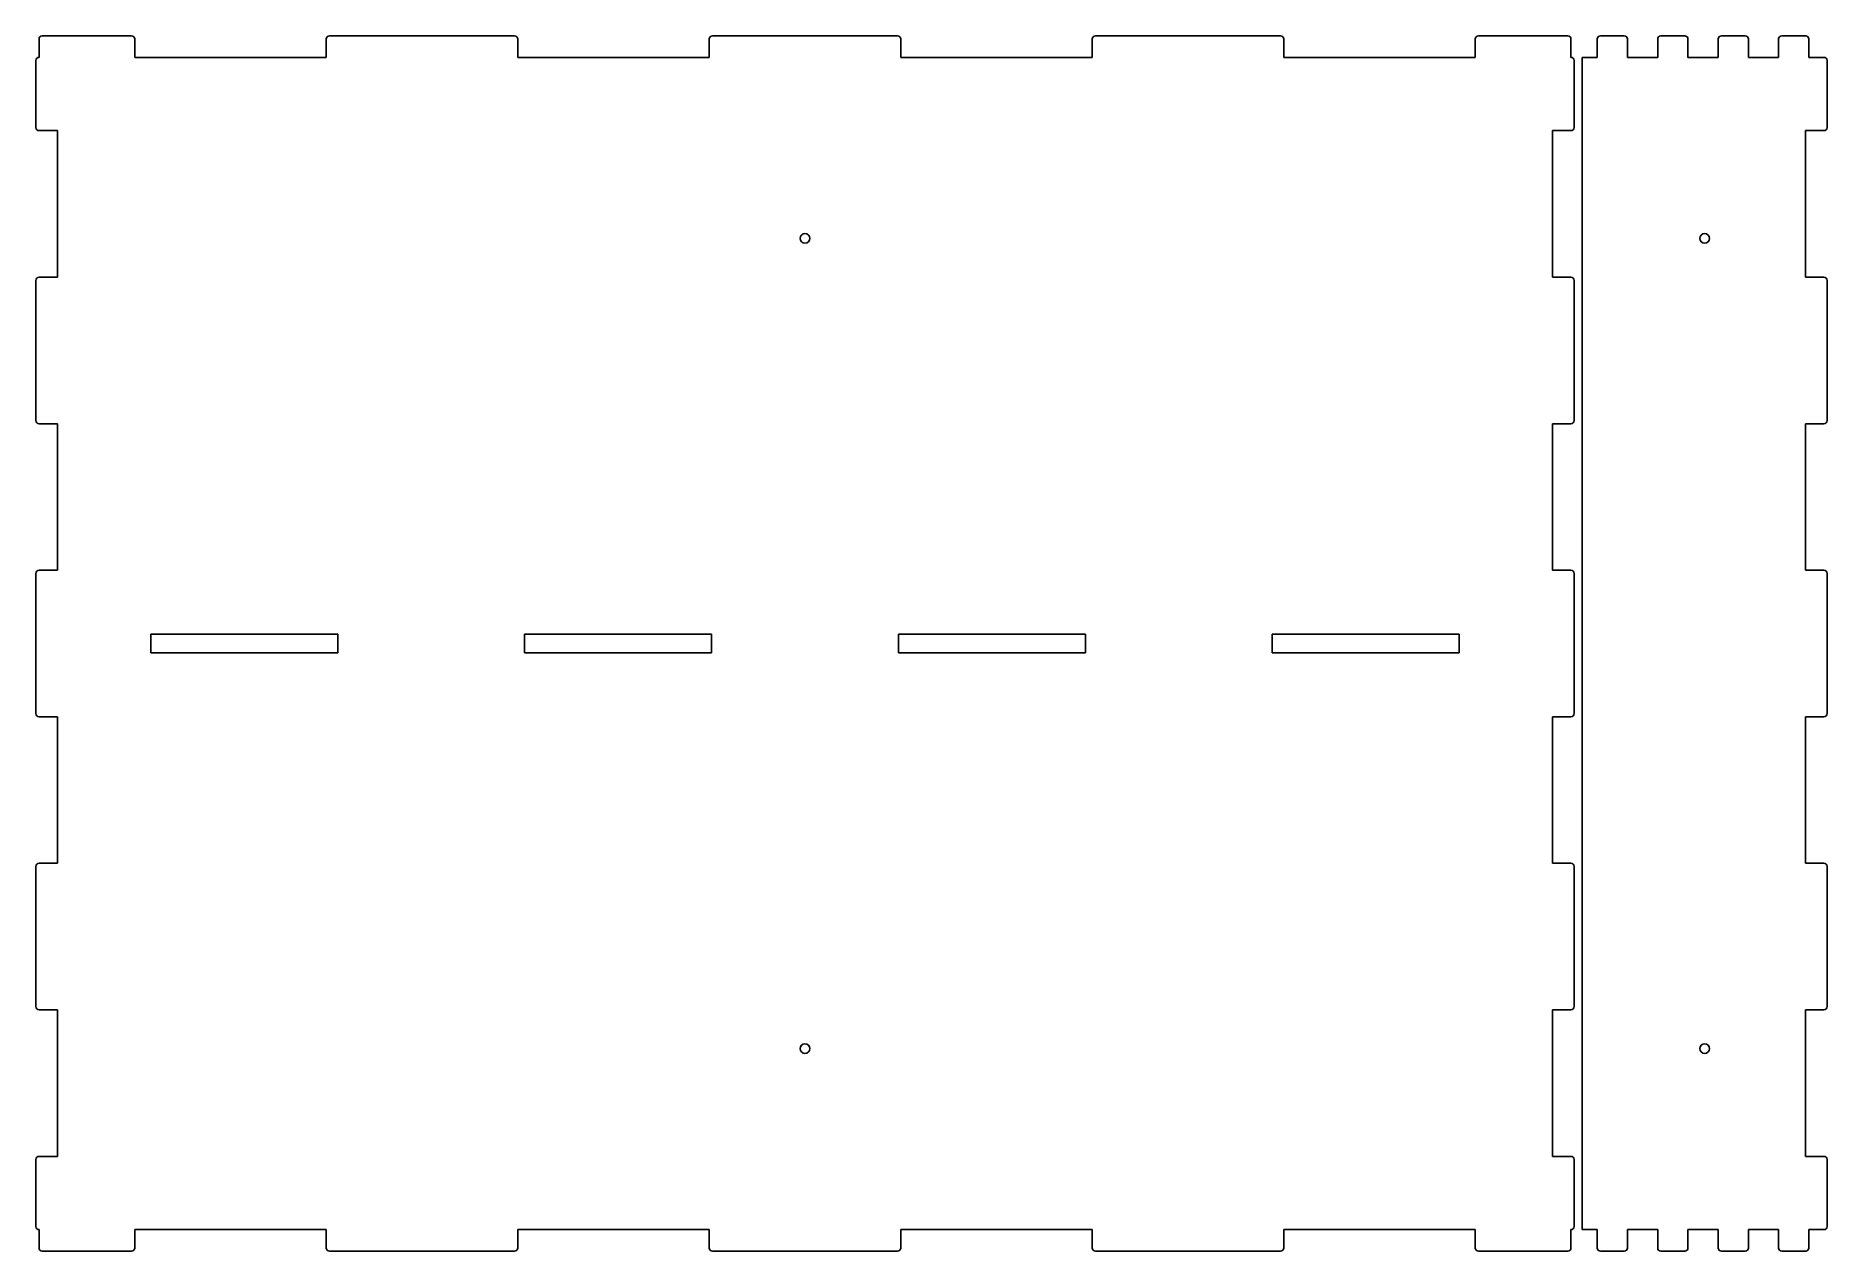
# Model space of a CAD drawing. Header units: millimetres. Extents: x 0 to 1129, y 0 to 766.
import ezdxf

# ---------------------------------------------------------------- set-up
doc = ezdxf.new("R2010")
doc.units = ezdxf.units.MM
doc.layers.add('SheetCutProfiles', color=7, linetype='CONTINUOUS')

msp = doc.modelspace()

# ---------------------------------------------------------------- linework, layer by layer
at = {"layer": 'SheetCutProfiles'}
for p, q in [((2, 764), (2, 752.4)), ((4, 766), (60.325, 766)), ((62.325, 752.4), (62.325, 764)), ((182.975, 764), (182.975, 752.4)), ((184.975, 766), (301.625, 766)), ((303.625, 752.4), (303.625, 764)), ((424.275, 764), (424.275, 752.4)), ((426.275, 766), (542.925, 766)), ((544.925, 752.4), (544.925, 764)), ((665.575, 764), (665.575, 752.4)), ((667.575, 766), (784.225, 766)), ((786.225, 752.4), (786.225, 764)), ((906.875, 764), (906.875, 752.4)), ((908.875, 766), (965.2, 766)), ((967.2, 752.4), (967.2, 764)), ((983.725, 752.4), (983.725, 764)), ((1000.775, 766), (985.725, 766)), ((1002.775, 764), (1002.775, 752.4)), ((1021.825, 752.4), (1021.825, 764)), ((1038.875, 766), (1023.825, 766)), ((1040.875, 764), (1040.875, 752.4)), ((1059.925, 752.4), (1059.925, 764)), ((1076.975, 766), (1061.925, 766)), ((1078.975, 764), (1078.975, 752.4)), ((1098.025, 752.4), (1098.025, 764)), ((1115.075, 766), (1100.025, 766)), ((1117.075, 764), (1117.075, 752.4)), ((0, 750.4), (0, 708.225)), ((182.975, 752.4), (62.325, 752.4)), ((424.275, 752.4), (303.625, 752.4)), ((665.575, 752.4), (544.925, 752.4)), ((906.875, 752.4), (786.225, 752.4)), ((969.2, 750.4), (969.2, 708.225)), ((974.2, 752.4), (974.2, 13.6)), ((983.725, 752.4), (974.2, 752.4)), ((1021.825, 752.4), (1002.775, 752.4)), ((1059.925, 752.4), (1040.875, 752.4)), ((1098.025, 752.4), (1078.975, 752.4)), ((1126.6, 752.4), (1117.075, 752.4)), ((1128.6, 750.4), (1128.6, 708.225)), ((2, 706.225), (13.6, 706.225)), ((13.6, 706.225), (13.6, 613.875)), ((955.6, 706.225), (967.2, 706.225)), ((955.6, 613.875), (955.6, 706.225)), ((1115, 706.225), (1126.6, 706.225)), ((1115, 613.875), (1115, 706.225)), ((0, 611.875), (0, 523.525)), ((13.6, 613.875), (2, 613.875)), ((967.2, 613.875), (955.6, 613.875)), ((969.2, 611.875), (969.2, 523.525)), ((1126.6, 613.875), (1115, 613.875)), ((1128.6, 611.875), (1128.6, 523.525)), ((2, 521.525), (13.6, 521.525)), ((13.6, 521.525), (13.6, 429.175)), ((955.6, 521.525), (967.2, 521.525)), ((955.6, 429.175), (955.6, 521.525)), ((1115, 521.525), (1126.6, 521.525)), ((1115, 429.175), (1115, 521.525)), ((13.6, 429.175), (2, 429.175)), ((967.2, 429.175), (955.6, 429.175)), ((1126.6, 429.175), (1115, 429.175)), ((0, 427.175), (0, 338.825)), ((969.2, 427.175), (969.2, 338.825)), ((1128.6, 427.175), (1128.6, 338.825)), ((72.475, 388.8), (190.225, 388.8)), ((72.475, 377.2), (72.475, 388.8)), ((190.225, 388.8), (190.225, 377.2)), ((307.975, 388.8), (425.725, 388.8)), ((307.975, 377.2), (307.975, 388.8)), ((425.725, 388.8), (425.725, 377.2)), ((543.475, 388.8), (661.225, 388.8)), ((543.475, 377.2), (543.475, 388.8)), ((661.225, 388.8), (661.225, 377.2)), ((778.975, 388.8), (896.725, 388.8)), ((778.975, 377.2), (778.975, 388.8)), ((896.725, 388.8), (896.725, 377.2)), ((190.225, 377.2), (72.475, 377.2)), ((425.725, 377.2), (307.975, 377.2)), ((661.225, 377.2), (543.475, 377.2)), ((896.725, 377.2), (778.975, 377.2)), ((2, 336.825), (13.6, 336.825)), ((13.6, 336.825), (13.6, 244.475)), ((955.6, 336.825), (967.2, 336.825)), ((955.6, 244.475), (955.6, 336.825)), ((1115, 336.825), (1126.6, 336.825)), ((1115, 244.475), (1115, 336.825)), ((0, 242.475), (0, 154.125)), ((13.6, 244.475), (2, 244.475)), ((967.2, 244.475), (955.6, 244.475)), ((969.2, 242.475), (969.2, 154.125)), ((1126.6, 244.475), (1115, 244.475)), ((1128.6, 242.475), (1128.6, 154.125)), ((2, 152.125), (13.6, 152.125)), ((13.6, 152.125), (13.6, 59.775)), ((955.6, 152.125), (967.2, 152.125)), ((955.6, 59.775), (955.6, 152.125)), ((1115, 152.125), (1126.6, 152.125)), ((1115, 59.775), (1115, 152.125)), ((0, 57.775), (0, 15.6)), ((13.6, 59.775), (2, 59.775)), ((967.2, 59.775), (955.6, 59.775)), ((969.2, 57.775), (969.2, 15.6)), ((1126.6, 59.775), (1115, 59.775)), ((1128.6, 57.775), (1128.6, 15.6)), ((2, 13.6), (2, 2)), ((62.325, 13.6), (182.975, 13.6)), ((62.325, 2), (62.325, 13.6)), ((182.975, 13.6), (182.975, 2)), ((303.625, 13.6), (424.275, 13.6)), ((303.625, 2), (303.625, 13.6)), ((424.275, 13.6), (424.275, 2)), ((544.925, 13.6), (665.575, 13.6)), ((544.925, 2), (544.925, 13.6)), ((665.575, 13.6), (665.575, 2)), ((786.225, 13.6), (906.875, 13.6)), ((786.225, 2), (786.225, 13.6)), ((906.875, 13.6), (906.875, 2)), ((967.2, 2), (967.2, 13.6)), ((983.725, 13.6), (974.2, 13.6)), ((983.725, 13.6), (983.725, 2)), ((1021.825, 13.6), (1002.775, 13.6)), ((1002.775, 2), (1002.775, 13.6)), ((1021.825, 13.6), (1021.825, 2)), ((1059.925, 13.6), (1040.875, 13.6)), ((1040.875, 2), (1040.875, 13.6)), ((1059.925, 13.6), (1059.925, 2)), ((1098.025, 13.6), (1078.975, 13.6)), ((1078.975, 2), (1078.975, 13.6)), ((1098.025, 13.6), (1098.025, 2)), ((1117.075, 13.6), (1126.6, 13.6)), ((1117.075, 2), (1117.075, 13.6)), ((60.325, 0), (4, 0)), ((301.625, 0), (184.975, 0)), ((542.925, 0), (426.275, 0)), ((784.225, 0), (667.575, 0)), ((965.2, 0), (908.875, 0)), ((1000.775, 0), (985.725, 0)), ((1038.875, 0), (1023.825, 0)), ((1076.975, 0), (1061.925, 0)), ((1115.075, 0), (1100.025, 0))]:
    msp.add_line(p, q, dxfattribs=at)
for centre in [(484.6, 638.333), (1051.4, 638.333), (484.6, 127.667), (1051.4, 127.667)]:
    msp.add_circle(centre, 3, dxfattribs=at)
for centre, start, end in [((4, 764), 90, 180), ((60.325, 764), 0, 90), ((184.975, 764), 90, 180), ((301.625, 764), 0, 90), ((426.275, 764), 90, 180), ((542.925, 764), 0, 90), ((667.575, 764), 90, 180), ((784.225, 764), 0, 90), ((908.875, 764), 90, 180), ((965.2, 764), 0, 90), ((985.725, 764), 90, 180), ((1000.775, 764), 0, 90), ((1023.825, 764), 90, 180), ((1038.875, 764), 0, 90), ((1061.925, 764), 90, 180), ((1076.975, 764), 0, 90), ((1100.025, 764), 90, 180), ((1115.075, 764), 0, 90), ((2, 750.4), 90, 180), ((967.2, 750.4), 0, 90), ((1126.6, 750.4), 0, 90), ((2, 708.225), 180, -90), ((967.2, 708.225), -90, 0), ((1126.6, 708.225), -90, 0), ((2, 611.875), 90, 180), ((967.2, 611.875), 0, 90), ((1126.6, 611.875), 0, 90), ((2, 523.525), 180, -90), ((967.2, 523.525), -90, 0), ((1126.6, 523.525), -90, 0), ((2, 427.175), 90, 180), ((967.2, 427.175), 0, 90), ((1126.6, 427.175), 0, 90), ((2, 338.825), 180, -90), ((967.2, 338.825), -90, 0), ((1126.6, 338.825), -90, 0), ((2, 242.475), 90, 180), ((967.2, 242.475), 0, 90), ((1126.6, 242.475), 0, 90), ((2, 154.125), 180, -90), ((967.2, 154.125), -90, 0), ((1126.6, 154.125), -90, 0), ((2, 57.775), 90, 180), ((967.2, 57.775), 0, 90), ((1126.6, 57.775), 0, 90), ((2, 15.6), -180, -90), ((967.2, 15.6), -90, 0), ((1126.6, 15.6), -90, 0), ((4, 2), 180, -90), ((60.325, 2), -90, 0), ((184.975, 2), 180, -90), ((301.625, 2), -90, 0), ((426.275, 2), 180, -90), ((542.925, 2), -90, 0), ((667.575, 2), 180, -90), ((784.225, 2), -90, 0), ((908.875, 2), 180, -90), ((965.2, 2), -90, 0), ((985.725, 2), 180, -90), ((1000.775, 2), -90, 0), ((1023.825, 2), 180, -90), ((1038.875, 2), -90, 0), ((1061.925, 2), 180, -90), ((1076.975, 2), -90, 0), ((1100.025, 2), 180, -90), ((1115.075, 2), -90, 0)]:
    msp.add_arc(centre, 2, start, end, dxfattribs=at)

doc.saveas('drawing.dxf')
